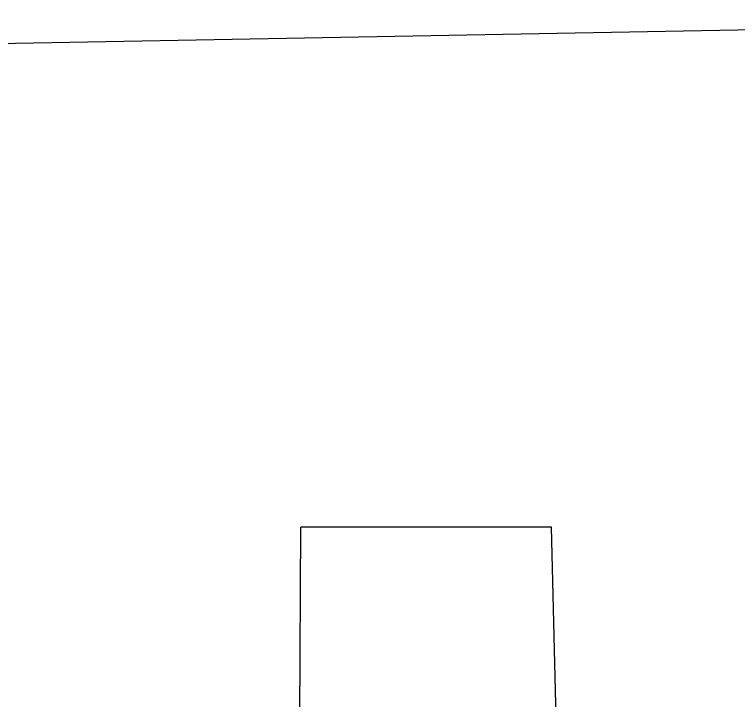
# Model space of a CAD drawing. Extents: x -30 to 1202, y 231 to 898.
# Drawn here: x 160.76 to 166.45, y 436.75 to 442.14 of the extents above; entities that cross this region are included whole.
import ezdxf

# ---------------------------------------------------------------- set-up
doc = ezdxf.new("R2010")
doc.units = 0
doc.header["$LTSCALE"] = 0.04
for name, color, linetype in [('0.2', 2, 'CONTINUOUS'), ('0.5', 5, 'CONTINUOUS'), ('PISO', 1, 'CONTINUOUS')]:
    doc.layers.add(name, color=color, linetype=linetype)

msp = doc.modelspace()

# ---------------------------------------------------------------- linework, layer by layer
at = {"layer": '0.2'}
for p, q in [((162.994, 434.7586), (163.008, 438.1087)), ((164.9812, 438.1087), (163.008, 438.1087)), ((165.0572, 434.8151), (164.9812, 438.1087))]:
    msp.add_line(p, q, dxfattribs=at)
at = {"layer": '0.5'}
msp.add_arc((241.6448, 369.3595), 80.5866, 170.557845, 170.557845, dxfattribs=at)
at = {"layer": 'PISO', "color": 1}
msp.add_line((167.601, 442.0363), (131.5267, 441.3749), dxfattribs=at)

doc.saveas('drawing.dxf')
